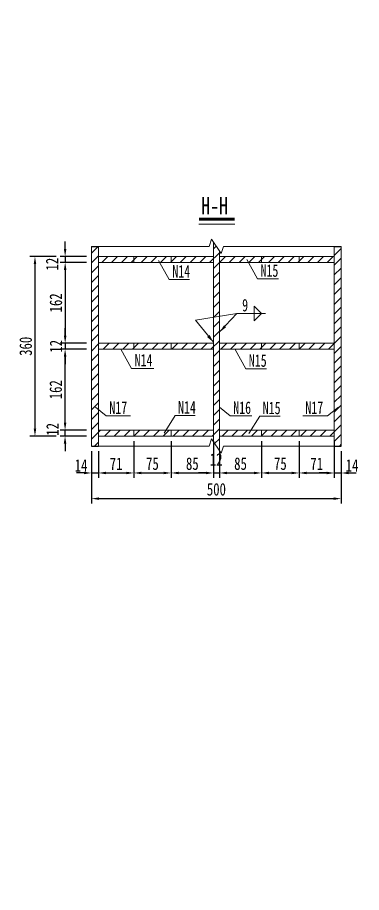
# Model space of a CAD drawing. Extents: x 98573 to 114325, y 0 to 100142.
# Drawn here: x 100313 to 101002, y 22009 to 23762 of the extents above; entities that cross this region are included whole.
import ezdxf

# ---------------------------------------------------------------- set-up
doc = ezdxf.new("R2010")
doc.units = 0
doc.header["$MEASUREMENT"] = 0
doc.layers.get('0').update_dxf_attribs({"lineweight": 13})
doc.layers.get('Defpoints').update_dxf_attribs({"color": 9, "lineweight": 5})
for name, color, linetype, lineweight in [('dim', 4, 'Continuous', 13), ('护栏', 3, 'Continuous', 30), ('文字', 7, 'Continuous', 5), ('文字说明', 7, 'Continuous', 5), ('标注', 4, 'Continuous', 13), ('细线', 4, 'Continuous', 13)]:
    doc.layers.add(name, color=color, linetype=linetype, lineweight=lineweight)
doc.styles.add('EC', font='仿宋_GB2312.ttf', dxfattribs={"width": 0.75})
doc.styles.get("Standard").update_dxf_attribs({"font": '仿宋_GB2312.ttf', "width": 0.75})
doc.dimstyles.new('0.1', dxfattribs={"dimscale": 0, "dimtxt": 2.5, "dimasz": 1.5, "dimexe": 1, "dimexo": 1, "dimgap": 0.4, "dimtad": 1, "dimdec": 1, "dimdsep": 46, "dimtxsty": 'Standard', "dimcen": 0.2, "dimclrd": 256, "dimclre": 256, "dimclrt": 256, "dimadec": 3, "dimazin": 2, "dimtfac": 1, "dimtdec": 1, "dimtmove": 2, "dimatfit": 3, "dimfxl": 4, "dimfxlon": 1, "dimtolj": 1, "dimtzin": 0, "dimlwd": -1, "dimlwe": -1, "dimarcsym": 0})
doc.dimstyles.new('大样比例5', dxfattribs={"dimscale": 0, "dimtxt": 2.5, "dimasz": 1.5, "dimexe": 1, "dimexo": 1, "dimgap": 0.6, "dimtad": 1, "dimdec": 0, "dimrnd": 0.1, "dimzin": 9, "dimdsep": 46, "dimtxsty": 'EC', "dimcen": 0, "dimclrd": 4, "dimclre": 4, "dimclrt": 7, "dimadec": 1, "dimazin": 0, "dimtfac": 0.04, "dimtdec": 0, "dimtix": 1, "dimtmove": 2, "dimatfit": 3, "dimfxl": 4, "dimfxlon": 1, "dimtolj": 1, "dimtzin": 9, "dimarcsym": 0})

# ---------------------------------------------------------------- blocks, each defined once
blk = doc.blocks.new('*D252')
at = {"layer": 'Defpoints', "color": 0, "transparency": 16777216}
for p in [(100916.4, 25440.4), (100823.4, 25389), (100916.4, 0)]:
    blk.add_point(p, dxfattribs=at)
at = {"layer": '标注', "transparency": 16777216}
for p, q in [((100823.4, 25411.8), (100823.4, 25447.5)), ((100916.4, 25411.8), (100916.4, 25447.5))]:
    blk.add_line(p, q, dxfattribs=at)
at = {"layer": '标注', "color": 4, "transparency": 16777216}
blk.add_line((100834.1, 25440.4), (100905.6, 25440.4), dxfattribs=at)
for points in [[(100834.1, 25442.2), (100834.1, 25438.6), (100823.4, 25440.4)], [(100905.6, 25442.2), (100905.6, 25438.6), (100916.4, 25440.4)]]:
    blk.add_solid(points, dxfattribs=at)
at = {"layer": '标注', "transparency": 16777216, "insert": (100869.9, 25452.2), "char_height": 17.86, "attachment_point": 5}
blk.add_mtext('\\A1;93', dxfattribs=at)
blk = doc.blocks.new('*D796')
at = {"layer": 'Defpoints', "color": 0, "transparency": 16777216}
for p in [(100461.2, 22903.6), (100961.2, 22903.6), (100961.2, 22798.4)]:
    blk.add_point(p, dxfattribs=at)
at = {"layer": 'dim', "color": 4, "lineweight": -2, "transparency": 16777216}
for p, q in [((100461.2, 22893.6), (100461.2, 22788.4)), ((100961.2, 22893.6), (100961.2, 22788.4)), ((100476.2, 22798.4), (100946.2, 22798.4))]:
    blk.add_line(p, q, dxfattribs=at)
at = {"layer": 'dim', "color": 4, "transparency": 16777216}
for points in [[(100476.2, 22800.9), (100476.2, 22795.9), (100461.2, 22798.4)], [(100946.2, 22800.9), (100946.2, 22795.9), (100961.2, 22798.4)]]:
    blk.add_solid(points, dxfattribs=at)
at = {"layer": 'dim', "color": 7, "transparency": 16777216, "insert": (100711.2, 22816.9), "char_height": 25, "attachment_point": 5}
blk.add_mtext('\\A1;500', dxfattribs=at)
blk = doc.blocks.new('*D797')
at = {"layer": 'Defpoints', "color": 0, "transparency": 16777216}
for p in [(100408.3, 23097.6), (100461.2, 23097.6), (100461.2, 22935.6)]:
    blk.add_point(p, dxfattribs=at)
at = {"layer": 'dim', "color": 4, "lineweight": -2, "transparency": 16777216}
for p, q in [((100451.2, 23097.6), (100398.3, 23097.6)), ((100408.3, 22950.6), (100408.3, 23082.6)), ((100451.2, 22935.6), (100398.3, 22935.6))]:
    blk.add_line(p, q, dxfattribs=at)
at = {"layer": 'dim', "color": 4, "transparency": 16777216}
for points in [[(100405.8, 23082.6), (100410.8, 23082.6), (100408.3, 23097.6)], [(100405.8, 22950.6), (100410.8, 22950.6), (100408.3, 22935.6)]]:
    blk.add_solid(points, dxfattribs=at)
at = {"layer": 'dim', "color": 7, "transparency": 16777216, "insert": (100389.8, 23016.6), "char_height": 25, "attachment_point": 5, "rotation": 90}
blk.add_mtext('\\A1;162', dxfattribs=at)
blk = doc.blocks.new('*D798')
at = {"layer": 'Defpoints', "color": 0, "transparency": 16777216}
for p in [(100461.2, 23271.6), (100408.5, 23109.6), (100461.2, 23109.6)]:
    blk.add_point(p, dxfattribs=at)
at = {"layer": 'dim', "color": 4, "lineweight": -2, "transparency": 16777216}
for p, q in [((100451.2, 23271.6), (100398.5, 23271.6)), ((100408.5, 23256.6), (100408.5, 23124.6)), ((100451.2, 23109.6), (100398.5, 23109.6))]:
    blk.add_line(p, q, dxfattribs=at)
at = {"layer": 'dim', "color": 4, "transparency": 16777216}
for points in [[(100406, 23256.6), (100411, 23256.6), (100408.5, 23271.6)], [(100406, 23124.6), (100411, 23124.6), (100408.5, 23109.6)]]:
    blk.add_solid(points, dxfattribs=at)
at = {"layer": 'dim', "color": 7, "transparency": 16777216, "insert": (100390, 23190.6), "char_height": 25, "attachment_point": 5, "rotation": 90}
blk.add_mtext('\\A1;162', dxfattribs=at)
blk = doc.blocks.new('*D799')
at = {"layer": 'Defpoints', "color": 0, "transparency": 16777216}
for p in [(100461.2, 22903.6), (100475.2, 22903.6), (100475.2, 22849.8)]:
    blk.add_point(p, dxfattribs=at)
at = {"layer": 'dim', "color": 4, "lineweight": -2, "transparency": 16777216}
for p, q in [((100461.2, 22893.6), (100461.2, 22839.8)), ((100475.2, 22893.6), (100475.2, 22839.8)), ((100446.2, 22849.8), (100431.2, 22849.8)), ((100461.2, 22849.8), (100475.2, 22849.8)), ((100490.2, 22849.8), (100505.2, 22849.8))]:
    blk.add_line(p, q, dxfattribs=at)
at = {"layer": 'dim', "color": 4, "transparency": 16777216}
for points in [[(100446.2, 22852.3), (100446.2, 22847.3), (100461.2, 22849.8)], [(100490.2, 22852.3), (100490.2, 22847.3), (100475.2, 22849.8)]]:
    blk.add_solid(points, dxfattribs=at)
at = {"layer": 'dim', "color": 7, "transparency": 16777216, "insert": (100440.3, 22864.8), "char_height": 25, "attachment_point": 5}
blk.add_mtext('\\A1;14', dxfattribs=at)
blk = doc.blocks.new('*D800')
at = {"layer": 'Defpoints', "color": 0, "transparency": 16777216}
for p in [(100461.2, 23109.6), (100408.5, 23097.6), (100461.2, 23097.6)]:
    blk.add_point(p, dxfattribs=at)
at = {"layer": 'dim', "color": 4, "lineweight": -2, "transparency": 16777216}
for p, q in [((100408.5, 23124.6), (100408.5, 23139.6)), ((100451.2, 23109.6), (100398.5, 23109.6)), ((100408.5, 23109.6), (100408.5, 23097.6)), ((100451.2, 23097.6), (100398.5, 23097.6)), ((100408.5, 23082.6), (100408.5, 23067.6))]:
    blk.add_line(p, q, dxfattribs=at)
at = {"layer": 'dim', "color": 4, "transparency": 16777216}
for points in [[(100406, 23124.6), (100411, 23124.6), (100408.5, 23109.6)], [(100406, 23082.6), (100411, 23082.6), (100408.5, 23097.6)]]:
    blk.add_solid(points, dxfattribs=at)
at = {"layer": 'dim', "color": 7, "transparency": 16777216, "insert": (100390, 23103.6), "char_height": 25, "attachment_point": 5, "rotation": 90}
blk.add_mtext('\\A1;12', dxfattribs=at)
blk = doc.blocks.new('*D801')
at = {"layer": 'Defpoints', "color": 0, "transparency": 16777216}
for p in [(100408.3, 22935.6), (100461.2, 22935.6), (100461.2, 22923.6)]:
    blk.add_point(p, dxfattribs=at)
at = {"layer": 'dim', "color": 4, "lineweight": -2, "transparency": 16777216}
for p, q in [((100408.3, 22950.6), (100408.3, 22965.6)), ((100451.2, 22935.6), (100398.3, 22935.6)), ((100408.3, 22923.6), (100408.3, 22935.6)), ((100451.2, 22923.6), (100398.3, 22923.6)), ((100408.3, 22908.6), (100408.3, 22893.6))]:
    blk.add_line(p, q, dxfattribs=at)
at = {"layer": 'dim', "color": 4, "transparency": 16777216}
for points in [[(100405.8, 22950.6), (100410.8, 22950.6), (100408.3, 22935.6)], [(100405.8, 22908.6), (100410.8, 22908.6), (100408.3, 22923.6)]]:
    blk.add_solid(points, dxfattribs=at)
at = {"layer": 'dim', "color": 7, "transparency": 16777216, "insert": (100383.2, 22937.2), "char_height": 25, "attachment_point": 5, "rotation": 90}
blk.add_mtext('\\A1;12', dxfattribs=at)
blk = doc.blocks.new('*D802')
at = {"layer": 'Defpoints', "color": 0, "transparency": 16777216}
for p in [(100461.2, 23283.6), (100408.5, 23271.6), (100461.2, 23271.6)]:
    blk.add_point(p, dxfattribs=at)
at = {"layer": 'dim', "color": 4, "lineweight": -2, "transparency": 16777216}
for p, q in [((100408.5, 23298.6), (100408.5, 23313.6)), ((100451.2, 23283.6), (100398.5, 23283.6)), ((100408.5, 23283.6), (100408.5, 23271.6)), ((100451.2, 23271.6), (100398.5, 23271.6)), ((100408.5, 23256.6), (100408.5, 23241.6))]:
    blk.add_line(p, q, dxfattribs=at)
at = {"layer": 'dim', "color": 4, "transparency": 16777216}
for points in [[(100406, 23298.6), (100411, 23298.6), (100408.5, 23283.6)], [(100406, 23256.6), (100411, 23256.6), (100408.5, 23271.6)]]:
    blk.add_solid(points, dxfattribs=at)
at = {"layer": 'dim', "color": 7, "transparency": 16777216, "insert": (100382.3, 23268.2), "char_height": 25, "attachment_point": 5, "rotation": 90}
blk.add_mtext('\\A1;12', dxfattribs=at)
blk = doc.blocks.new('*D803')
at = {"layer": 'Defpoints', "color": 0, "transparency": 16777216}
for p in [(100947.2, 22903.6), (100961.2, 22903.6), (100961.2, 22849.8)]:
    blk.add_point(p, dxfattribs=at)
at = {"layer": 'dim', "color": 4, "lineweight": -2, "transparency": 16777216}
for p, q in [((100947.2, 22893.6), (100947.2, 22839.8)), ((100961.2, 22893.6), (100961.2, 22839.8)), ((100932.2, 22849.8), (100917.2, 22849.8)), ((100947.2, 22849.8), (100961.2, 22849.8)), ((100976.2, 22849.8), (100991.2, 22849.8))]:
    blk.add_line(p, q, dxfattribs=at)
at = {"layer": 'dim', "color": 4, "transparency": 16777216}
for points in [[(100932.2, 22852.3), (100932.2, 22847.3), (100947.2, 22849.8)], [(100976.2, 22852.3), (100976.2, 22847.3), (100961.2, 22849.8)]]:
    blk.add_solid(points, dxfattribs=at)
at = {"layer": 'dim', "color": 7, "transparency": 16777216, "insert": (100982.7, 22864.8), "char_height": 25, "attachment_point": 5}
blk.add_mtext('\\A1;14', dxfattribs=at)
blk = doc.blocks.new('*D804')
at = {"layer": 'Defpoints', "color": 0, "transparency": 16777216}
for p in [(100545.7, 22923.6), (100475.2, 22903.6), (100545.7, 22849.8)]:
    blk.add_point(p, dxfattribs=at)
at = {"layer": 'dim', "color": 4, "lineweight": -2, "transparency": 16777216}
for p, q in [((100545.7, 22913.6), (100545.7, 22839.8)), ((100475.2, 22893.6), (100475.2, 22839.8)), ((100490.2, 22849.8), (100530.7, 22849.8))]:
    blk.add_line(p, q, dxfattribs=at)
at = {"layer": 'dim', "color": 4, "transparency": 16777216}
for points in [[(100490.2, 22852.3), (100490.2, 22847.3), (100475.2, 22849.8)], [(100530.7, 22852.3), (100530.7, 22847.3), (100545.7, 22849.8)]]:
    blk.add_solid(points, dxfattribs=at)
at = {"layer": 'dim', "color": 7, "transparency": 16777216, "insert": (100510.5, 22868.3), "char_height": 25, "attachment_point": 5}
blk.add_mtext('\\A1;71', dxfattribs=at)
blk = doc.blocks.new('*D805')
at = {"layer": 'Defpoints', "color": 0, "transparency": 16777216}
for p in [(100705.2, 22903.6), (100717.2, 22903.6), (100717.2, 22849.8)]:
    blk.add_point(p, dxfattribs=at)
at = {"layer": 'dim', "color": 4, "lineweight": -2, "transparency": 16777216}
for p, q in [((100705.2, 22893.6), (100705.2, 22839.8)), ((100717.2, 22893.6), (100717.2, 22839.8)), ((100690.2, 22849.8), (100675.2, 22849.8)), ((100705.2, 22849.8), (100717.2, 22849.8)), ((100732.2, 22849.8), (100747.2, 22849.8))]:
    blk.add_line(p, q, dxfattribs=at)
at = {"layer": 'dim', "color": 4, "transparency": 16777216}
for points in [[(100690.2, 22852.3), (100690.2, 22847.3), (100705.2, 22849.8)], [(100732.2, 22852.3), (100732.2, 22847.3), (100717.2, 22849.8)]]:
    blk.add_solid(points, dxfattribs=at)
at = {"layer": 'dim', "color": 7, "transparency": 16777216, "insert": (100710.7, 22876.8), "char_height": 25, "attachment_point": 5}
blk.add_mtext('\\A1;12', dxfattribs=at)
blk = doc.blocks.new('*D806')
at = {"layer": 'Defpoints', "color": 0, "transparency": 16777216}
for p in [(100801.7, 22923.6), (100717.2, 22903.6), (100801.7, 22849.8)]:
    blk.add_point(p, dxfattribs=at)
at = {"layer": 'dim', "color": 4, "lineweight": -2, "transparency": 16777216}
for p, q in [((100801.7, 22913.6), (100801.7, 22839.8)), ((100717.2, 22893.6), (100717.2, 22839.8)), ((100732.2, 22849.8), (100786.7, 22849.8))]:
    blk.add_line(p, q, dxfattribs=at)
at = {"layer": 'dim', "color": 4, "transparency": 16777216}
for points in [[(100732.2, 22852.3), (100732.2, 22847.3), (100717.2, 22849.8)], [(100786.7, 22852.3), (100786.7, 22847.3), (100801.7, 22849.8)]]:
    blk.add_solid(points, dxfattribs=at)
at = {"layer": 'dim', "color": 7, "transparency": 16777216, "insert": (100759.5, 22868.3), "char_height": 25, "attachment_point": 5}
blk.add_mtext('\\A1;85', dxfattribs=at)
blk = doc.blocks.new('*D807')
at = {"layer": 'Defpoints', "color": 0, "transparency": 16777216}
for p in [(100400.8, 23283.6), (100348.1, 22923.6), (100400.7, 22923.6)]:
    blk.add_point(p, dxfattribs=at)
at = {"layer": 'dim', "color": 4, "lineweight": -2, "transparency": 16777216}
for p, q in [((100390.8, 23283.6), (100338.1, 23283.6)), ((100348.1, 23268.6), (100348.1, 22938.6)), ((100390.7, 22923.6), (100338.1, 22923.6))]:
    blk.add_line(p, q, dxfattribs=at)
at = {"layer": 'dim', "color": 4, "transparency": 16777216}
for points in [[(100345.6, 23268.6), (100350.6, 23268.6), (100348.1, 23283.6)], [(100345.6, 22938.6), (100350.6, 22938.6), (100348.1, 22923.6)]]:
    blk.add_solid(points, dxfattribs=at)
at = {"layer": 'dim', "color": 7, "transparency": 16777216, "insert": (100329.6, 23103.6), "char_height": 25, "attachment_point": 5, "rotation": 90}
blk.add_mtext('\\A1;360', dxfattribs=at)
blk = doc.blocks.new('*D1481')
at = {"layer": 'Defpoints', "color": 0, "transparency": 16777216}
for p in [(100545.7, 22923.6), (100620.7, 22923.6), (100620.7, 22849.8)]:
    blk.add_point(p, dxfattribs=at)
at = {"layer": 'dim', "color": 4, "lineweight": -2, "transparency": 16777216}
for p, q in [((100545.7, 22913.6), (100545.7, 22839.8)), ((100620.7, 22913.6), (100620.7, 22839.8)), ((100560.7, 22849.8), (100605.7, 22849.8))]:
    blk.add_line(p, q, dxfattribs=at)
at = {"layer": 'dim', "color": 4, "transparency": 16777216}
for points in [[(100560.7, 22852.3), (100560.7, 22847.3), (100545.7, 22849.8)], [(100605.7, 22852.3), (100605.7, 22847.3), (100620.7, 22849.8)]]:
    blk.add_solid(points, dxfattribs=at)
at = {"layer": 'dim', "color": 7, "transparency": 16777216, "insert": (100583.2, 22868.3), "char_height": 25, "attachment_point": 5}
blk.add_mtext('\\A1;75', dxfattribs=at)
blk = doc.blocks.new('*D1482')
at = {"layer": 'Defpoints', "color": 0, "transparency": 16777216}
for p in [(100620.7, 22923.6), (100705.2, 22923.6), (100705.2, 22849.8)]:
    blk.add_point(p, dxfattribs=at)
at = {"layer": 'dim', "color": 4, "lineweight": -2, "transparency": 16777216}
for p, q in [((100620.7, 22913.6), (100620.7, 22839.8)), ((100705.2, 22913.6), (100705.2, 22839.8)), ((100635.7, 22849.8), (100690.2, 22849.8))]:
    blk.add_line(p, q, dxfattribs=at)
at = {"layer": 'dim', "color": 4, "transparency": 16777216}
for points in [[(100635.7, 22852.3), (100635.7, 22847.3), (100620.7, 22849.8)], [(100690.2, 22852.3), (100690.2, 22847.3), (100705.2, 22849.8)]]:
    blk.add_solid(points, dxfattribs=at)
at = {"layer": 'dim', "color": 7, "transparency": 16777216, "insert": (100663, 22868.3), "char_height": 25, "attachment_point": 5}
blk.add_mtext('\\A1;85', dxfattribs=at)
blk = doc.blocks.new('*D1483')
at = {"layer": 'Defpoints', "color": 0, "transparency": 16777216}
for p in [(100801.7, 22923.6), (100876.7, 22923.6), (100876.7, 22849.8)]:
    blk.add_point(p, dxfattribs=at)
at = {"layer": 'dim', "color": 4, "lineweight": -2, "transparency": 16777216}
for p, q in [((100801.7, 22913.6), (100801.7, 22839.8)), ((100876.7, 22913.6), (100876.7, 22839.8)), ((100816.7, 22849.8), (100861.7, 22849.8))]:
    blk.add_line(p, q, dxfattribs=at)
at = {"layer": 'dim', "color": 4, "transparency": 16777216}
for points in [[(100816.7, 22852.3), (100816.7, 22847.3), (100801.7, 22849.8)], [(100861.7, 22852.3), (100861.7, 22847.3), (100876.7, 22849.8)]]:
    blk.add_solid(points, dxfattribs=at)
at = {"layer": 'dim', "color": 7, "transparency": 16777216, "insert": (100839.2, 22868.3), "char_height": 25, "attachment_point": 5}
blk.add_mtext('\\A1;75', dxfattribs=at)
blk = doc.blocks.new('*D1484')
at = {"layer": 'Defpoints', "color": 0, "transparency": 16777216}
for p in [(100876.7, 22923.6), (100947.2, 22923.6), (100947.2, 22849.8)]:
    blk.add_point(p, dxfattribs=at)
at = {"layer": 'dim', "color": 4, "lineweight": -2, "transparency": 16777216}
for p, q in [((100876.7, 22913.6), (100876.7, 22839.8)), ((100947.2, 22913.6), (100947.2, 22839.8)), ((100891.7, 22849.8), (100932.2, 22849.8))]:
    blk.add_line(p, q, dxfattribs=at)
at = {"layer": 'dim', "color": 4, "transparency": 16777216}
for points in [[(100891.7, 22852.3), (100891.7, 22847.3), (100876.7, 22849.8)], [(100932.2, 22852.3), (100932.2, 22847.3), (100947.2, 22849.8)]]:
    blk.add_solid(points, dxfattribs=at)
at = {"layer": 'dim', "color": 7, "transparency": 16777216, "insert": (100912, 22868.3), "char_height": 25, "attachment_point": 5}
blk.add_mtext('\\A1;71', dxfattribs=at)

msp = doc.modelspace()

# ---------------------------------------------------------------- hatches: boundary and pattern name
at = {"layer": '细线', "ltscale": 11111}
h = msp.add_hatch(dxfattribs=at)
h.set_pattern_fill('ANSI31', color=256, scale=111, style=0)
h.set_pattern_definition([(45, (10299.686, 1590.607), (-9.8111066, 9.8111066), [])])
h.paths.add_polyline_path([(100475.20929, 23303.62605), (100461.20929, 23303.62605), (100461.20929, 22903.62605), (100475.20929, 22903.62605)])
h.paths.add_polyline_path([(100705.20929, 23097.62605), (100705.20929, 23109.62605), (100475.20929, 23109.62605), (100475.20929, 23097.62605)])
h.paths.add_polyline_path([(100717.20929, 23109.62605), (100717.20929, 23097.62605), (100947.20929, 23097.62605), (100947.20929, 23109.62605)])
h.paths.add_polyline_path([(100717.20929, 23303.62605), (100705.20929, 23303.62605), (100705.20929, 23161.82567), (100717.20929, 23163.77062)])
h.paths.add_polyline_path([(100961.20929, 23303.62605), (100947.20929, 23303.62605), (100947.20929, 22903.62605), (100961.20929, 22903.62605)])
h.paths.add_polyline_path([(100947.20929, 22923.62605), (100947.20929, 22935.62605), (100717.20929, 22935.62605), (100717.20929, 22923.62605)])
h.paths.add_polyline_path([(100705.20929, 22923.62605), (100705.20929, 22935.62605), (100475.20929, 22935.62605), (100475.20929, 22923.62605)])
h.paths.add_polyline_path([(100705.20929, 23271.62605), (100705.20929, 23283.62605), (100475.20929, 23283.62605), (100475.20929, 23271.62605)])
h.paths.add_polyline_path([(100947.20929, 23271.62605), (100947.20929, 23283.62605), (100717.20929, 23283.62605), (100717.20929, 23271.62605)])
h.paths.add_polyline_path([(100705.20929, 22912.62624), (100711.20929, 22903.62605), (100717.20929, 22903.62605), (100717.20929, 23163.77062), (100705.20929, 23161.82567)])

# ---------------------------------------------------------------- linework, layer by layer
msp.add_line((100676.23878, 23347.9711), (100748.06948, 23347.9711))
at = {"color": 1}
for p, q in [((100461.20929, 23303.62605), (100461.20929, 22903.62605)), ((100475.20929, 23303.62605), (100475.20929, 22903.62605)), ((100705.20929, 23312.62624), (100705.20929, 22912.62624)), ((100947.20929, 23303.62605), (100947.20929, 22903.62605)), ((100961.20929, 23303.62605), (100961.20929, 22903.62605)), ((100475.20929, 23283.62605), (100705.20929, 23283.62605)), ((100545.70929, 23271.62605), (100545.70929, 23283.62605)), ((100620.70929, 23271.62605), (100620.70929, 23283.62605)), ((100717.20929, 23294.62586), (100717.20929, 22894.62586)), ((100717.20929, 23283.62605), (100947.20929, 23283.62605)), ((100801.70929, 23271.62605), (100801.70929, 23283.62605)), ((100876.70929, 23271.62605), (100876.70929, 23283.62605)), ((100475.20929, 23271.62605), (100705.20929, 23271.62605)), ((100717.20929, 23271.62605), (100947.20929, 23271.62605)), ((100475.20929, 23109.62605), (100705.20929, 23109.62605)), ((100545.70929, 23097.62605), (100545.70929, 23109.62605)), ((100620.70929, 23097.62605), (100620.70929, 23109.62605)), ((100717.20929, 23109.62605), (100947.20929, 23109.62605)), ((100801.70929, 23097.62605), (100801.70929, 23109.62605)), ((100876.70929, 23097.62605), (100876.70929, 23109.62605)), ((100475.20929, 23097.62605), (100705.20929, 23097.62605)), ((100717.20929, 23097.62605), (100947.20929, 23097.62605)), ((100475.20929, 22935.62605), (100705.20929, 22935.62605)), ((100545.70929, 22923.62605), (100545.70929, 22935.62605)), ((100620.70929, 22923.62605), (100620.70929, 22935.62605)), ((100717.20929, 22935.62605), (100947.20929, 22935.62605)), ((100801.70929, 22923.62605), (100801.70929, 22935.62605)), ((100876.70929, 22923.62605), (100876.70929, 22935.62605)), ((100475.20929, 22923.62605), (100705.20929, 22923.62605)), ((100717.20929, 22923.62605), (100947.20929, 22923.62605))]:
    msp.add_line(p, q, dxfattribs=at)
at = {"color": 6, "const_width": 6}
msp.add_lwpolyline([(100676.23878, 23357.9711), (100748.06948, 23357.9711)], dxfattribs=at)
at = {"layer": '护栏'}
for p, q in [((100461.20929, 23303.62605), (100475.20929, 23303.62605)), ((100947.20929, 23303.62605), (100961.20929, 23303.62605)), ((100461.20929, 22903.62605), (100475.20929, 22903.62605)), ((100947.20929, 22903.62605), (100961.20929, 22903.62605))]:
    msp.add_line(p, q, dxfattribs=at)
at = {"layer": '标注'}
for p, q in [((100786.75746, 23183.86037), (100786.75746, 23169.38646)), ((100786.75746, 23183.86037), (100801.23137, 23169.38646)), ((100786.75746, 23154.91255), (100786.75746, 23169.38646)), ((100786.75746, 23154.91255), (100801.23137, 23169.38646))]:
    msp.add_line(p, q, dxfattribs=at)
at = {"layer": '标注', "ltscale": 100}
for p, q in [((100751.85804, 23169.38646), (100669.38757, 23156.01972)), ((100669.38757, 23156.01972), (100705.20929, 23111.62605))]:
    msp.add_line(p, q, dxfattribs=at)
at = {"layer": '标注', "ltscale": 100, "extrusion": (0, 0, -1)}
msp.add_lwpolyline([(-100718.38497, 23133.18921), (-100751.85804, 23169.38646), (-100809.76061, 23169.38646)], dxfattribs=at)
for points in [[(-100726.49043, 23145.66099), (-100717.20929, 23131.38021), (-100730.62035, 23141.87896)], [(-100692.47825, 23122.2598), (-100705.20929, 23111.62605), (-100697.63417, 23126.45658)]]:
    msp.add_solid(points, dxfattribs=at)
at = {"layer": '细线', "ltscale": 100}
for p, q in [((100606.78211, 22929.45245), (100628.39282, 22964.66363)), ((100628.39282, 22964.66363), (100669.02445, 22964.66363)), ((100776.34318, 22929.2056), (100797.95389, 22963.48266)), ((100797.95389, 22963.48266), (100838.58551, 22963.48266))]:
    msp.add_line(p, q, dxfattribs=at)
at = {"layer": '细线'}
for points in [[(100961.20929, 23303.62605), (100725.49501, 23303.62605), (100720.7331, 23289.34004), (100701.68549, 23317.91206), (100696.92358, 23303.62605), (100461.20929, 23303.62605)], [(100961.20929, 22903.62605), (100725.49501, 22903.62605), (100720.7331, 22889.34004), (100701.68549, 22917.91206), (100696.92358, 22903.62605), (100461.20929, 22903.62605)]]:
    msp.add_lwpolyline(points, dxfattribs=at)

# ---------------------------------------------------------------- texts
at = {"layer": '文字', "width": 0.7}
for s, p in [('N14', (100622.98322, 23241.39865)), ('N15', (100799.49658, 23242.85945)), ('N14', (100547.50484, 23063.23951)), ('N15', (100776.1114, 23062.63384)), ('N17', (100496.86413, 22968.134)), ('N14', (100634.43694, 22968.82029)), ('N16', (100744.86413, 22968.134)), ('N15', (100803.99801, 22967.63932)), ('N17', (100889.2315, 22968.134))]:
    msp.add_text(s, height=25, dxfattribs=at).set_placement(p)
at = {"layer": '文字说明', "width": 0.75}
msp.add_text('H-H', height=35, dxfattribs=at).set_placement((100680.91375, 23367.63845))
at = {"layer": '标注', "ltscale": 100, "width": 0.7}
msp.add_text('9', height=25, dxfattribs=at).set_placement((100762.7327, 23173.46813))

# ---------------------------------------------------------------- dimensions: what is measured, and where the dimension line sits
at = {"layer": 'dim'}
for base, p1, p2, angle, picture, middle, dimtype in [((100408.46782, 23271.62605), (100461.20929, 23283.62605), (100461.20929, 23271.62605), 90, '*D802', (100382.32593, 23268.23251), 160), ((100408.30566, 22935.62605), (100461.20929, 22923.62605), (100461.20929, 22935.62605), 90, '*D801', (100383.24136, 22937.24941), 160), ((100475.20929, 22849.82154), (100461.20929, 22903.62605), (100475.20929, 22903.62605), 0, '*D799', (100440.30649, 22864.82154), 161), ((100961.20929, 22849.82154), (100947.20929, 22903.62605), (100961.20929, 22903.62605), 0, '*D803', (100982.66553, 22864.82154), 161)]:
    dim = msp.add_linear_dim(base=base, p1=p1, p2=p2, angle=angle, dimstyle='大样比例5', override={"dimscale": 10, "dimtxsty": 'Standard', "dimfxl": 100}, dxfattribs=at)
    dim.commit()
    dim.dimension.update_dxf_attribs({"geometry": picture, "text_midpoint": middle, "dimtype": dimtype})
for base, p1, p2, picture, middle in [((100348.05159, 22923.62605), (100400.79307, 23283.62605), (100400.65277, 22923.62605), '*D807', (100329.55159, 23103.62605)), ((100408.46782, 23109.62605), (100461.20929, 23271.62605), (100461.20929, 23109.62605), '*D798', (100389.96782, 23190.62605)), ((100408.30566, 23097.62605), (100461.20929, 22935.62605), (100461.20929, 23097.62605), '*D797', (100389.80566, 23016.62605))]:
    dim = msp.add_linear_dim(base=base, p1=p1, p2=p2, angle=90, dimstyle='大样比例5', override={"dimscale": 10, "dimtxsty": 'Standard', "dimfxl": 100}, dxfattribs=at)
    dim.commit()
    dim.dimension.update_dxf_attribs({"geometry": picture, "text_midpoint": middle})
dim = msp.add_aligned_dim(p1=(100461.20929, 23109.62605), p2=(100461.20929, 23097.62605), distance=-52.74147, text='12', dimstyle='大样比例5', override={"dimscale": 10, "dimtxsty": 'Standard', "dimfxl": 100}, dxfattribs=at)
dim.commit()
dim.dimension.update_dxf_attribs({"geometry": '*D800', "text_midpoint": (100389.96782, 23103.62605)})
for base, p1, p2, picture, middle in [((100545.7092934751, 22849.8215422575), (100475.2092934751, 22903.6260482447), (100545.7092934751, 22923.6260482447), '*D804', (100510.4592934751, 22868.3215422575)), ((100620.70929, 22849.82154), (100545.70929, 22923.62605), (100620.70929, 22923.62605), '*D1481', (100583.20929, 22868.32154)), ((100705.2092934751, 22849.8215422575), (100620.7092934751, 22923.6260482447), (100705.2092934751, 22923.6260482447), '*D1482', (100662.9592934751, 22868.3215422575)), ((100801.7092934751, 22849.8215422575), (100717.2092934751, 22903.6260482447), (100801.7092934751, 22923.6260482447), '*D806', (100759.4592934751, 22868.3215422575)), ((100876.70929, 22849.82154), (100801.70929, 22923.62605), (100876.70929, 22923.62605), '*D1483', (100839.20929, 22868.32154)), ((100947.2092934751, 22849.8215422575), (100876.7092934751, 22923.6260482447), (100947.2092934751, 22923.6260482447), '*D1484', (100911.9592934751, 22868.3215422575))]:
    dim = msp.add_linear_dim(base=base, p1=p1, p2=p2, dimstyle='大样比例5', override={"dimscale": 10, "dimtxsty": 'Standard', "dimfxl": 100}, dxfattribs=at)
    dim.commit()
    dim.dimension.update_dxf_attribs({"geometry": picture, "text_midpoint": middle})
dim = msp.add_aligned_dim(p1=(100461.20929, 22903.62605), p2=(100961.20929, 22903.62605), distance=-105.18894, dimstyle='大样比例5', override={"dimscale": 10, "dimtxsty": 'Standard', "dimfxl": 100}, dxfattribs=at)
dim.commit()
dim.dimension.update_dxf_attribs({"geometry": '*D796', "text_midpoint": (100711.20929, 22816.93711)})
dim = msp.add_linear_dim(base=(100717.20929, 22849.82154), p1=(100705.20929, 22903.62605), p2=(100717.20929, 22903.62605), dimstyle='大样比例5', override={"dimscale": 10, "dimtxsty": 'Standard', "dimfxl": 100}, dxfattribs=at)
dim.commit()
dim.dimension.update_dxf_attribs({"geometry": '*D805', "text_midpoint": (100710.7181, 22876.82051), "dimtype": 160})
at = {"layer": '标注'}
dim = msp.add_linear_dim(base=(100916.35221, 25440.3863), p1=(100823.35221, 25388.98354), p2=(100916.35221, 0), dimstyle='0.1', override={"dimscale": 7.142857, "dimclrd": 4}, dxfattribs=at)
dim.commit()
dim.dimension.update_dxf_attribs({"geometry": '*D252', "text_midpoint": (100869.85221, 25452.17201)})

# ---------------------------------------------------------------- leaders
at = {"layer": '细线', "ltscale": 100, "has_arrowhead": 0}
for points in [[(100595.32838, 23275.78518), (100616.93909, 23237.24199), (100657.57072, 23237.24199)], [(100771.84175, 23277.24598), (100793.45245, 23238.70279), (100835.34103, 23238.70279)], [(100519.85001, 23097.62605), (100541.46071, 23059.08285), (100585.68846, 23059.08285)], [(100748.45657, 23097.02038), (100770.06728, 23058.47718), (100811.56788, 23058.47718)], [(100469.20929, 22981.87368), (100490.82, 22963.97734), (100538.96615, 22963.97734)], [(100717.20929, 22981.87368), (100738.82, 22963.97734), (100782.16063, 22963.97734)], [(100955.29849, 22981.87368), (100933.68778, 22963.97734), (100884.3586, 22963.97734)]]:
    msp.add_leader(points, dimstyle='0.1', override={"dimscale": 10, "dimtxsty": 'Standard', "dimclrd": 4}, dxfattribs=at)

doc.saveas('drawing.dxf')
